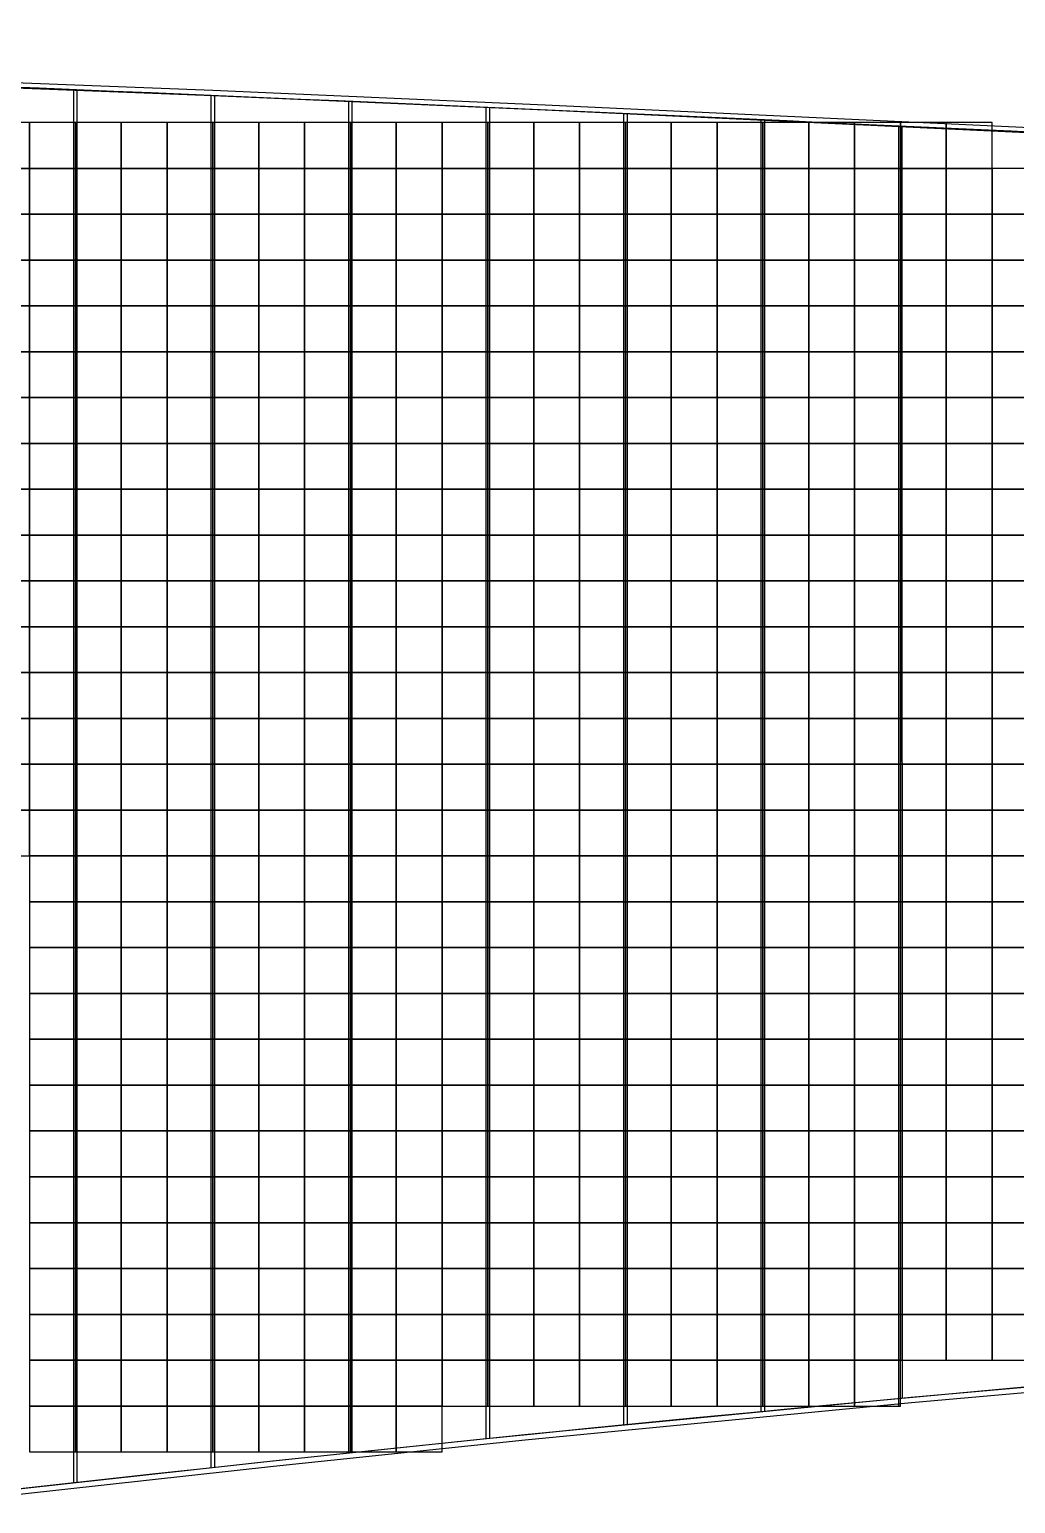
# Model space of a CAD drawing. Extents: x -31693 to 409283, y -98233 to 151957.
# Drawn here: x 26045 to 36800, y 106153 to 122231 of the extents above; entities that cross this region are included whole.
import ezdxf

# ---------------------------------------------------------------- set-up
doc = ezdxf.new("R2010")
doc.units = 0
doc.header["$LTSCALE"] = 1000
doc.header["$MEASUREMENT"] = 0
for name, color, linetype in [('500浮箱', 162, 'Continuous'), ('A-G-VISIBLE', 9, 'Continuous'), ('主龙骨', 4, 'Continuous'), ('边梁（14a槽钢', 3, 'Continuous')]:
    doc.layers.add(name, color=color, linetype=linetype)

# ---------------------------------------------------------------- blocks, each defined once
blk = doc.blocks.new('dasd')
at = {"layer": 'A-G-VISIBLE', "linetype": 'Continuous'}
for centre, radius, start, end in [((-132956.57, 40049.815), 2125.668, 86.604438, 88.01257), ((-132810.855, 41649.249), 512.294, 92.25539, 96.50024)]:
    blk.add_arc(centre, radius, start, end, dxfattribs=at)

msp = doc.modelspace()

# ---------------------------------------------------------------- linework, layer by layer
at = {"layer": '500浮箱', "elevation": 2850}
for points in [[(25545, 120716), (26045, 120716), (26045, 121216), (25545, 121216)], [(26045, 120716), (26545, 120716), (26545, 121216), (26045, 121216)], [(26545, 120716), (27045, 120716), (27045, 121216), (26545, 121216)], [(27045, 120716), (27545, 120716), (27545, 121216), (27045, 121216)], [(27545, 120716), (28045, 120716), (28045, 121216), (27545, 121216)], [(28045, 120716), (28545, 120716), (28545, 121216), (28045, 121216)], [(28545, 120716), (29045, 120716), (29045, 121216), (28545, 121216)], [(29045, 120716), (29545, 120716), (29545, 121216), (29045, 121216)], [(29545, 120716), (30045, 120716), (30045, 121216), (29545, 121216)], [(30045, 120716), (30545, 120716), (30545, 121216), (30045, 121216)], [(30545, 120716), (31045, 120716), (31045, 121216), (30545, 121216)], [(31045, 120716), (31545, 120716), (31545, 121216), (31045, 121216)], [(31545, 120716), (32045, 120716), (32045, 121216), (31545, 121216)], [(32045, 120716), (32545, 120716), (32545, 121216), (32045, 121216)], [(32545, 120716), (33045, 120716), (33045, 121216), (32545, 121216)], [(33045, 120716), (33545, 120716), (33545, 121216), (33045, 121216)], [(33545, 120716), (34045, 120716), (34045, 121216), (33545, 121216)], [(34045, 120716), (34545, 120716), (34545, 121216), (34045, 121216)], [(34545, 120716), (35045, 120716), (35045, 121216), (34545, 121216)], [(35045, 120716), (35545, 120716), (35545, 121216), (35045, 121216)], [(35545, 120716), (36045, 120716), (36045, 121216), (35545, 121216)], [(36045, 120716), (36545, 120716), (36545, 121216), (36045, 121216)], [(25545, 120216), (26045, 120216), (26045, 120716), (25545, 120716)], [(26045, 120216), (26545, 120216), (26545, 120716), (26045, 120716)], [(26545, 120216), (27045, 120216), (27045, 120716), (26545, 120716)], [(27045, 120216), (27545, 120216), (27545, 120716), (27045, 120716)], [(27545, 120216), (28045, 120216), (28045, 120716), (27545, 120716)], [(28045, 120216), (28545, 120216), (28545, 120716), (28045, 120716)], [(28545, 120216), (29045, 120216), (29045, 120716), (28545, 120716)], [(29045, 120216), (29545, 120216), (29545, 120716), (29045, 120716)], [(29545, 120216), (30045, 120216), (30045, 120716), (29545, 120716)], [(30045, 120216), (30545, 120216), (30545, 120716), (30045, 120716)], [(30545, 120216), (31045, 120216), (31045, 120716), (30545, 120716)], [(31045, 120216), (31545, 120216), (31545, 120716), (31045, 120716)], [(31545, 120216), (32045, 120216), (32045, 120716), (31545, 120716)], [(32045, 120216), (32545, 120216), (32545, 120716), (32045, 120716)], [(32545, 120216), (33045, 120216), (33045, 120716), (32545, 120716)], [(33045, 120216), (33545, 120216), (33545, 120716), (33045, 120716)], [(33545, 120216), (34045, 120216), (34045, 120716), (33545, 120716)], [(34045, 120216), (34545, 120216), (34545, 120716), (34045, 120716)], [(34545, 120216), (35045, 120216), (35045, 120716), (34545, 120716)], [(35045, 120216), (35545, 120216), (35545, 120716), (35045, 120716)], [(35545, 120216), (36045, 120216), (36045, 120716), (35545, 120716)], [(36045, 120216), (36545, 120216), (36545, 120716), (36045, 120716)], [(36545, 120216), (37045, 120216), (37045, 120716), (36545, 120716)], [(25545, 119716), (26045, 119716), (26045, 120216), (25545, 120216)], [(26045, 119716), (26545, 119716), (26545, 120216), (26045, 120216)], [(26545, 119716), (27045, 119716), (27045, 120216), (26545, 120216)], [(27045, 119716), (27545, 119716), (27545, 120216), (27045, 120216)], [(27545, 119716), (28045, 119716), (28045, 120216), (27545, 120216)], [(28045, 119716), (28545, 119716), (28545, 120216), (28045, 120216)], [(28545, 119716), (29045, 119716), (29045, 120216), (28545, 120216)], [(29045, 119716), (29545, 119716), (29545, 120216), (29045, 120216)], [(29545, 119716), (30045, 119716), (30045, 120216), (29545, 120216)], [(30045, 119716), (30545, 119716), (30545, 120216), (30045, 120216)], [(30545, 119716), (31045, 119716), (31045, 120216), (30545, 120216)], [(31045, 119716), (31545, 119716), (31545, 120216), (31045, 120216)], [(31545, 119716), (32045, 119716), (32045, 120216), (31545, 120216)], [(32045, 119716), (32545, 119716), (32545, 120216), (32045, 120216)], [(32545, 119716), (33045, 119716), (33045, 120216), (32545, 120216)], [(33045, 119716), (33545, 119716), (33545, 120216), (33045, 120216)], [(33545, 119716), (34045, 119716), (34045, 120216), (33545, 120216)], [(34045, 119716), (34545, 119716), (34545, 120216), (34045, 120216)], [(34545, 119716), (35045, 119716), (35045, 120216), (34545, 120216)], [(35045, 119716), (35545, 119716), (35545, 120216), (35045, 120216)], [(35545, 119716), (36045, 119716), (36045, 120216), (35545, 120216)], [(36045, 119716), (36545, 119716), (36545, 120216), (36045, 120216)], [(36545, 119716), (37045, 119716), (37045, 120216), (36545, 120216)], [(25545, 119216), (26045, 119216), (26045, 119716), (25545, 119716)], [(26045, 119216), (26545, 119216), (26545, 119716), (26045, 119716)], [(26545, 119216), (27045, 119216), (27045, 119716), (26545, 119716)], [(27045, 119216), (27545, 119216), (27545, 119716), (27045, 119716)], [(27545, 119216), (28045, 119216), (28045, 119716), (27545, 119716)], [(28045, 119216), (28545, 119216), (28545, 119716), (28045, 119716)], [(28545, 119216), (29045, 119216), (29045, 119716), (28545, 119716)], [(29045, 119216), (29545, 119216), (29545, 119716), (29045, 119716)], [(29545, 119216), (30045, 119216), (30045, 119716), (29545, 119716)], [(30045, 119216), (30545, 119216), (30545, 119716), (30045, 119716)], [(30545, 119216), (31045, 119216), (31045, 119716), (30545, 119716)], [(31045, 119216), (31545, 119216), (31545, 119716), (31045, 119716)], [(31545, 119216), (32045, 119216), (32045, 119716), (31545, 119716)], [(32045, 119216), (32545, 119216), (32545, 119716), (32045, 119716)], [(32545, 119216), (33045, 119216), (33045, 119716), (32545, 119716)], [(33045, 119216), (33545, 119216), (33545, 119716), (33045, 119716)], [(33545, 119216), (34045, 119216), (34045, 119716), (33545, 119716)], [(34045, 119216), (34545, 119216), (34545, 119716), (34045, 119716)], [(34545, 119216), (35045, 119216), (35045, 119716), (34545, 119716)], [(35045, 119216), (35545, 119216), (35545, 119716), (35045, 119716)], [(35545, 119216), (36045, 119216), (36045, 119716), (35545, 119716)], [(36045, 119216), (36545, 119216), (36545, 119716), (36045, 119716)], [(36545, 119216), (37045, 119216), (37045, 119716), (36545, 119716)], [(25545, 118716), (26045, 118716), (26045, 119216), (25545, 119216)], [(26045, 118716), (26545, 118716), (26545, 119216), (26045, 119216)], [(26545, 118716), (27045, 118716), (27045, 119216), (26545, 119216)], [(27045, 118716), (27545, 118716), (27545, 119216), (27045, 119216)], [(27545, 118716), (28045, 118716), (28045, 119216), (27545, 119216)], [(28045, 118716), (28545, 118716), (28545, 119216), (28045, 119216)], [(28545, 118716), (29045, 118716), (29045, 119216), (28545, 119216)], [(29045, 118716), (29545, 118716), (29545, 119216), (29045, 119216)], [(29545, 118716), (30045, 118716), (30045, 119216), (29545, 119216)], [(30045, 118716), (30545, 118716), (30545, 119216), (30045, 119216)], [(30545, 118716), (31045, 118716), (31045, 119216), (30545, 119216)], [(31045, 118716), (31545, 118716), (31545, 119216), (31045, 119216)], [(31545, 118716), (32045, 118716), (32045, 119216), (31545, 119216)], [(32045, 118716), (32545, 118716), (32545, 119216), (32045, 119216)], [(32545, 118716), (33045, 118716), (33045, 119216), (32545, 119216)], [(33045, 118716), (33545, 118716), (33545, 119216), (33045, 119216)], [(33545, 118716), (34045, 118716), (34045, 119216), (33545, 119216)], [(34045, 118716), (34545, 118716), (34545, 119216), (34045, 119216)], [(34545, 118716), (35045, 118716), (35045, 119216), (34545, 119216)], [(35045, 118716), (35545, 118716), (35545, 119216), (35045, 119216)], [(35545, 118716), (36045, 118716), (36045, 119216), (35545, 119216)], [(36045, 118716), (36545, 118716), (36545, 119216), (36045, 119216)], [(36545, 118716), (37045, 118716), (37045, 119216), (36545, 119216)], [(25545, 118216), (26045, 118216), (26045, 118716), (25545, 118716)], [(26045, 118216), (26545, 118216), (26545, 118716), (26045, 118716)], [(26545, 118216), (27045, 118216), (27045, 118716), (26545, 118716)], [(27045, 118216), (27545, 118216), (27545, 118716), (27045, 118716)], [(27545, 118216), (28045, 118216), (28045, 118716), (27545, 118716)], [(28045, 118216), (28545, 118216), (28545, 118716), (28045, 118716)], [(28545, 118216), (29045, 118216), (29045, 118716), (28545, 118716)], [(29045, 118216), (29545, 118216), (29545, 118716), (29045, 118716)], [(29545, 118216), (30045, 118216), (30045, 118716), (29545, 118716)], [(30045, 118216), (30545, 118216), (30545, 118716), (30045, 118716)], [(30545, 118216), (31045, 118216), (31045, 118716), (30545, 118716)], [(31045, 118216), (31545, 118216), (31545, 118716), (31045, 118716)], [(31545, 118216), (32045, 118216), (32045, 118716), (31545, 118716)], [(32045, 118216), (32545, 118216), (32545, 118716), (32045, 118716)], [(32545, 118216), (33045, 118216), (33045, 118716), (32545, 118716)], [(33045, 118216), (33545, 118216), (33545, 118716), (33045, 118716)], [(33545, 118216), (34045, 118216), (34045, 118716), (33545, 118716)], [(34045, 118216), (34545, 118216), (34545, 118716), (34045, 118716)], [(34545, 118216), (35045, 118216), (35045, 118716), (34545, 118716)], [(35045, 118216), (35545, 118216), (35545, 118716), (35045, 118716)], [(35545, 118216), (36045, 118216), (36045, 118716), (35545, 118716)], [(36045, 118216), (36545, 118216), (36545, 118716), (36045, 118716)], [(36545, 118216), (37045, 118216), (37045, 118716), (36545, 118716)], [(25545, 117716), (26045, 117716), (26045, 118216), (25545, 118216)], [(26045, 117716), (26545, 117716), (26545, 118216), (26045, 118216)], [(26545, 117716), (27045, 117716), (27045, 118216), (26545, 118216)], [(27045, 117716), (27545, 117716), (27545, 118216), (27045, 118216)], [(27545, 117716), (28045, 117716), (28045, 118216), (27545, 118216)], [(28045, 117716), (28545, 117716), (28545, 118216), (28045, 118216)], [(28545, 117716), (29045, 117716), (29045, 118216), (28545, 118216)], [(29045, 117716), (29545, 117716), (29545, 118216), (29045, 118216)], [(29545, 117716), (30045, 117716), (30045, 118216), (29545, 118216)], [(30045, 117716), (30545, 117716), (30545, 118216), (30045, 118216)], [(30545, 117716), (31045, 117716), (31045, 118216), (30545, 118216)], [(31045, 117716), (31545, 117716), (31545, 118216), (31045, 118216)], [(31545, 117716), (32045, 117716), (32045, 118216), (31545, 118216)], [(32045, 117716), (32545, 117716), (32545, 118216), (32045, 118216)], [(32545, 117716), (33045, 117716), (33045, 118216), (32545, 118216)], [(33045, 117716), (33545, 117716), (33545, 118216), (33045, 118216)], [(33545, 117716), (34045, 117716), (34045, 118216), (33545, 118216)], [(34045, 117716), (34545, 117716), (34545, 118216), (34045, 118216)], [(34545, 117716), (35045, 117716), (35045, 118216), (34545, 118216)], [(35045, 117716), (35545, 117716), (35545, 118216), (35045, 118216)], [(35545, 117716), (36045, 117716), (36045, 118216), (35545, 118216)], [(36045, 117716), (36545, 117716), (36545, 118216), (36045, 118216)], [(36545, 117716), (37045, 117716), (37045, 118216), (36545, 118216)], [(25545, 117216), (26045, 117216), (26045, 117716), (25545, 117716)], [(26045, 117216), (26545, 117216), (26545, 117716), (26045, 117716)], [(26545, 117216), (27045, 117216), (27045, 117716), (26545, 117716)], [(27045, 117216), (27545, 117216), (27545, 117716), (27045, 117716)], [(27545, 117216), (28045, 117216), (28045, 117716), (27545, 117716)], [(28045, 117216), (28545, 117216), (28545, 117716), (28045, 117716)], [(28545, 117216), (29045, 117216), (29045, 117716), (28545, 117716)], [(29045, 117216), (29545, 117216), (29545, 117716), (29045, 117716)], [(29545, 117216), (30045, 117216), (30045, 117716), (29545, 117716)], [(30045, 117216), (30545, 117216), (30545, 117716), (30045, 117716)], [(30545, 117216), (31045, 117216), (31045, 117716), (30545, 117716)], [(31045, 117216), (31545, 117216), (31545, 117716), (31045, 117716)], [(31545, 117216), (32045, 117216), (32045, 117716), (31545, 117716)], [(32045, 117216), (32545, 117216), (32545, 117716), (32045, 117716)], [(32545, 117216), (33045, 117216), (33045, 117716), (32545, 117716)], [(33045, 117216), (33545, 117216), (33545, 117716), (33045, 117716)], [(33545, 117216), (34045, 117216), (34045, 117716), (33545, 117716)], [(34045, 117216), (34545, 117216), (34545, 117716), (34045, 117716)], [(34545, 117216), (35045, 117216), (35045, 117716), (34545, 117716)], [(35045, 117216), (35545, 117216), (35545, 117716), (35045, 117716)], [(35545, 117216), (36045, 117216), (36045, 117716), (35545, 117716)], [(36045, 117216), (36545, 117216), (36545, 117716), (36045, 117716)], [(36545, 117216), (37045, 117216), (37045, 117716), (36545, 117716)], [(25545, 116716), (26045, 116716), (26045, 117216), (25545, 117216)], [(26045, 116716), (26545, 116716), (26545, 117216), (26045, 117216)], [(26545, 116716), (27045, 116716), (27045, 117216), (26545, 117216)], [(27045, 116716), (27545, 116716), (27545, 117216), (27045, 117216)], [(27545, 116716), (28045, 116716), (28045, 117216), (27545, 117216)], [(28045, 116716), (28545, 116716), (28545, 117216), (28045, 117216)], [(28545, 116716), (29045, 116716), (29045, 117216), (28545, 117216)], [(29045, 116716), (29545, 116716), (29545, 117216), (29045, 117216)], [(29545, 116716), (30045, 116716), (30045, 117216), (29545, 117216)], [(30045, 116716), (30545, 116716), (30545, 117216), (30045, 117216)], [(30545, 116716), (31045, 116716), (31045, 117216), (30545, 117216)], [(31045, 116716), (31545, 116716), (31545, 117216), (31045, 117216)], [(31545, 116716), (32045, 116716), (32045, 117216), (31545, 117216)], [(32045, 116716), (32545, 116716), (32545, 117216), (32045, 117216)], [(32545, 116716), (33045, 116716), (33045, 117216), (32545, 117216)], [(33045, 116716), (33545, 116716), (33545, 117216), (33045, 117216)], [(33545, 116716), (34045, 116716), (34045, 117216), (33545, 117216)], [(34045, 116716), (34545, 116716), (34545, 117216), (34045, 117216)], [(34545, 116716), (35045, 116716), (35045, 117216), (34545, 117216)], [(35045, 116716), (35545, 116716), (35545, 117216), (35045, 117216)], [(35545, 116716), (36045, 116716), (36045, 117216), (35545, 117216)], [(36045, 116716), (36545, 116716), (36545, 117216), (36045, 117216)], [(36545, 116716), (37045, 116716), (37045, 117216), (36545, 117216)], [(25545, 116216), (26045, 116216), (26045, 116716), (25545, 116716)], [(26045, 116216), (26545, 116216), (26545, 116716), (26045, 116716)], [(26545, 116216), (27045, 116216), (27045, 116716), (26545, 116716)], [(27045, 116216), (27545, 116216), (27545, 116716), (27045, 116716)], [(27545, 116216), (28045, 116216), (28045, 116716), (27545, 116716)], [(28045, 116216), (28545, 116216), (28545, 116716), (28045, 116716)], [(28545, 116216), (29045, 116216), (29045, 116716), (28545, 116716)], [(29045, 116216), (29545, 116216), (29545, 116716), (29045, 116716)], [(29545, 116216), (30045, 116216), (30045, 116716), (29545, 116716)], [(30045, 116216), (30545, 116216), (30545, 116716), (30045, 116716)], [(30545, 116216), (31045, 116216), (31045, 116716), (30545, 116716)], [(31045, 116216), (31545, 116216), (31545, 116716), (31045, 116716)], [(31545, 116216), (32045, 116216), (32045, 116716), (31545, 116716)], [(32045, 116216), (32545, 116216), (32545, 116716), (32045, 116716)], [(32545, 116216), (33045, 116216), (33045, 116716), (32545, 116716)], [(33045, 116216), (33545, 116216), (33545, 116716), (33045, 116716)], [(33545, 116216), (34045, 116216), (34045, 116716), (33545, 116716)], [(34045, 116216), (34545, 116216), (34545, 116716), (34045, 116716)], [(34545, 116216), (35045, 116216), (35045, 116716), (34545, 116716)], [(35045, 116216), (35545, 116216), (35545, 116716), (35045, 116716)], [(35545, 116216), (36045, 116216), (36045, 116716), (35545, 116716)], [(36045, 116216), (36545, 116216), (36545, 116716), (36045, 116716)], [(36545, 116216), (37045, 116216), (37045, 116716), (36545, 116716)], [(25545, 115716), (26045, 115716), (26045, 116216), (25545, 116216)], [(26045, 115716), (26545, 115716), (26545, 116216), (26045, 116216)], [(26545, 115716), (27045, 115716), (27045, 116216), (26545, 116216)], [(27045, 115716), (27545, 115716), (27545, 116216), (27045, 116216)], [(27545, 115716), (28045, 115716), (28045, 116216), (27545, 116216)], [(28045, 115716), (28545, 115716), (28545, 116216), (28045, 116216)], [(28545, 115716), (29045, 115716), (29045, 116216), (28545, 116216)], [(29045, 115716), (29545, 115716), (29545, 116216), (29045, 116216)], [(29545, 115716), (30045, 115716), (30045, 116216), (29545, 116216)], [(30045, 115716), (30545, 115716), (30545, 116216), (30045, 116216)], [(30545, 115716), (31045, 115716), (31045, 116216), (30545, 116216)], [(31045, 115716), (31545, 115716), (31545, 116216), (31045, 116216)], [(31545, 115716), (32045, 115716), (32045, 116216), (31545, 116216)], [(32045, 115716), (32545, 115716), (32545, 116216), (32045, 116216)], [(32545, 115716), (33045, 115716), (33045, 116216), (32545, 116216)], [(33045, 115716), (33545, 115716), (33545, 116216), (33045, 116216)], [(33545, 115716), (34045, 115716), (34045, 116216), (33545, 116216)], [(34045, 115716), (34545, 115716), (34545, 116216), (34045, 116216)], [(34545, 115716), (35045, 115716), (35045, 116216), (34545, 116216)], [(35045, 115716), (35545, 115716), (35545, 116216), (35045, 116216)], [(35545, 115716), (36045, 115716), (36045, 116216), (35545, 116216)], [(36045, 115716), (36545, 115716), (36545, 116216), (36045, 116216)], [(36545, 115716), (37045, 115716), (37045, 116216), (36545, 116216)], [(25545, 115216), (26045, 115216), (26045, 115716), (25545, 115716)], [(26045, 115216), (26545, 115216), (26545, 115716), (26045, 115716)], [(26545, 115216), (27045, 115216), (27045, 115716), (26545, 115716)], [(27045, 115216), (27545, 115216), (27545, 115716), (27045, 115716)], [(27545, 115216), (28045, 115216), (28045, 115716), (27545, 115716)], [(28045, 115216), (28545, 115216), (28545, 115716), (28045, 115716)], [(28545, 115216), (29045, 115216), (29045, 115716), (28545, 115716)], [(29045, 115216), (29545, 115216), (29545, 115716), (29045, 115716)], [(29545, 115216), (30045, 115216), (30045, 115716), (29545, 115716)], [(30045, 115216), (30545, 115216), (30545, 115716), (30045, 115716)], [(30545, 115216), (31045, 115216), (31045, 115716), (30545, 115716)], [(31045, 115216), (31545, 115216), (31545, 115716), (31045, 115716)], [(31545, 115216), (32045, 115216), (32045, 115716), (31545, 115716)], [(32045, 115216), (32545, 115216), (32545, 115716), (32045, 115716)], [(32545, 115216), (33045, 115216), (33045, 115716), (32545, 115716)], [(33045, 115216), (33545, 115216), (33545, 115716), (33045, 115716)], [(33545, 115216), (34045, 115216), (34045, 115716), (33545, 115716)], [(34045, 115216), (34545, 115216), (34545, 115716), (34045, 115716)], [(34545, 115216), (35045, 115216), (35045, 115716), (34545, 115716)], [(35045, 115216), (35545, 115216), (35545, 115716), (35045, 115716)], [(35545, 115216), (36045, 115216), (36045, 115716), (35545, 115716)], [(36045, 115216), (36545, 115216), (36545, 115716), (36045, 115716)], [(36545, 115216), (37045, 115216), (37045, 115716), (36545, 115716)], [(25545, 114716), (26045, 114716), (26045, 115216), (25545, 115216)], [(26045, 114716), (26545, 114716), (26545, 115216), (26045, 115216)], [(26545, 114716), (27045, 114716), (27045, 115216), (26545, 115216)], [(27045, 114716), (27545, 114716), (27545, 115216), (27045, 115216)], [(27545, 114716), (28045, 114716), (28045, 115216), (27545, 115216)], [(28045, 114716), (28545, 114716), (28545, 115216), (28045, 115216)], [(28545, 114716), (29045, 114716), (29045, 115216), (28545, 115216)], [(29045, 114716), (29545, 114716), (29545, 115216), (29045, 115216)], [(29545, 114716), (30045, 114716), (30045, 115216), (29545, 115216)], [(30045, 114716), (30545, 114716), (30545, 115216), (30045, 115216)], [(30545, 114716), (31045, 114716), (31045, 115216), (30545, 115216)], [(31045, 114716), (31545, 114716), (31545, 115216), (31045, 115216)], [(31545, 114716), (32045, 114716), (32045, 115216), (31545, 115216)], [(32045, 114716), (32545, 114716), (32545, 115216), (32045, 115216)], [(32545, 114716), (33045, 114716), (33045, 115216), (32545, 115216)], [(33045, 114716), (33545, 114716), (33545, 115216), (33045, 115216)], [(33545, 114716), (34045, 114716), (34045, 115216), (33545, 115216)], [(34045, 114716), (34545, 114716), (34545, 115216), (34045, 115216)], [(34545, 114716), (35045, 114716), (35045, 115216), (34545, 115216)], [(35045, 114716), (35545, 114716), (35545, 115216), (35045, 115216)], [(35545, 114716), (36045, 114716), (36045, 115216), (35545, 115216)], [(36045, 114716), (36545, 114716), (36545, 115216), (36045, 115216)], [(36545, 114716), (37045, 114716), (37045, 115216), (36545, 115216)], [(25545, 114216), (26045, 114216), (26045, 114716), (25545, 114716)], [(26045, 114216), (26545, 114216), (26545, 114716), (26045, 114716)], [(26545, 114216), (27045, 114216), (27045, 114716), (26545, 114716)], [(27045, 114216), (27545, 114216), (27545, 114716), (27045, 114716)], [(27545, 114216), (28045, 114216), (28045, 114716), (27545, 114716)], [(28045, 114216), (28545, 114216), (28545, 114716), (28045, 114716)], [(28545, 114216), (29045, 114216), (29045, 114716), (28545, 114716)], [(29045, 114216), (29545, 114216), (29545, 114716), (29045, 114716)], [(29545, 114216), (30045, 114216), (30045, 114716), (29545, 114716)], [(30045, 114216), (30545, 114216), (30545, 114716), (30045, 114716)], [(30545, 114216), (31045, 114216), (31045, 114716), (30545, 114716)], [(31045, 114216), (31545, 114216), (31545, 114716), (31045, 114716)], [(31545, 114216), (32045, 114216), (32045, 114716), (31545, 114716)], [(32045, 114216), (32545, 114216), (32545, 114716), (32045, 114716)], [(32545, 114216), (33045, 114216), (33045, 114716), (32545, 114716)], [(33045, 114216), (33545, 114216), (33545, 114716), (33045, 114716)], [(33545, 114216), (34045, 114216), (34045, 114716), (33545, 114716)], [(34045, 114216), (34545, 114216), (34545, 114716), (34045, 114716)], [(34545, 114216), (35045, 114216), (35045, 114716), (34545, 114716)], [(35045, 114216), (35545, 114216), (35545, 114716), (35045, 114716)], [(35545, 114216), (36045, 114216), (36045, 114716), (35545, 114716)], [(36045, 114216), (36545, 114216), (36545, 114716), (36045, 114716)], [(36545, 114216), (37045, 114216), (37045, 114716), (36545, 114716)], [(25545, 113716), (26045, 113716), (26045, 114216), (25545, 114216)], [(26045, 113716), (26545, 113716), (26545, 114216), (26045, 114216)], [(26545, 113716), (27045, 113716), (27045, 114216), (26545, 114216)], [(27045, 113716), (27545, 113716), (27545, 114216), (27045, 114216)], [(27545, 113716), (28045, 113716), (28045, 114216), (27545, 114216)], [(28045, 113716), (28545, 113716), (28545, 114216), (28045, 114216)], [(28545, 113716), (29045, 113716), (29045, 114216), (28545, 114216)], [(29045, 113716), (29545, 113716), (29545, 114216), (29045, 114216)], [(29545, 113716), (30045, 113716), (30045, 114216), (29545, 114216)], [(30045, 113716), (30545, 113716), (30545, 114216), (30045, 114216)], [(30545, 113716), (31045, 113716), (31045, 114216), (30545, 114216)], [(31045, 113716), (31545, 113716), (31545, 114216), (31045, 114216)], [(31545, 113716), (32045, 113716), (32045, 114216), (31545, 114216)], [(32045, 113716), (32545, 113716), (32545, 114216), (32045, 114216)], [(32545, 113716), (33045, 113716), (33045, 114216), (32545, 114216)], [(33045, 113716), (33545, 113716), (33545, 114216), (33045, 114216)], [(33545, 113716), (34045, 113716), (34045, 114216), (33545, 114216)], [(34045, 113716), (34545, 113716), (34545, 114216), (34045, 114216)], [(34545, 113716), (35045, 113716), (35045, 114216), (34545, 114216)], [(35045, 113716), (35545, 113716), (35545, 114216), (35045, 114216)], [(35545, 113716), (36045, 113716), (36045, 114216), (35545, 114216)], [(36045, 113716), (36545, 113716), (36545, 114216), (36045, 114216)], [(36545, 113716), (37045, 113716), (37045, 114216), (36545, 114216)], [(25545, 113216), (26045, 113216), (26045, 113716), (25545, 113716)], [(26045, 113216), (26545, 113216), (26545, 113716), (26045, 113716)], [(26545, 113216), (27045, 113216), (27045, 113716), (26545, 113716)], [(27045, 113216), (27545, 113216), (27545, 113716), (27045, 113716)], [(27545, 113216), (28045, 113216), (28045, 113716), (27545, 113716)], [(28045, 113216), (28545, 113216), (28545, 113716), (28045, 113716)], [(28545, 113216), (29045, 113216), (29045, 113716), (28545, 113716)], [(29045, 113216), (29545, 113216), (29545, 113716), (29045, 113716)], [(29545, 113216), (30045, 113216), (30045, 113716), (29545, 113716)], [(30045, 113216), (30545, 113216), (30545, 113716), (30045, 113716)], [(30545, 113216), (31045, 113216), (31045, 113716), (30545, 113716)], [(31045, 113216), (31545, 113216), (31545, 113716), (31045, 113716)], [(31545, 113216), (32045, 113216), (32045, 113716), (31545, 113716)], [(32045, 113216), (32545, 113216), (32545, 113716), (32045, 113716)], [(32545, 113216), (33045, 113216), (33045, 113716), (32545, 113716)], [(33045, 113216), (33545, 113216), (33545, 113716), (33045, 113716)], [(33545, 113216), (34045, 113216), (34045, 113716), (33545, 113716)], [(34045, 113216), (34545, 113216), (34545, 113716), (34045, 113716)], [(34545, 113216), (35045, 113216), (35045, 113716), (34545, 113716)], [(35045, 113216), (35545, 113216), (35545, 113716), (35045, 113716)], [(35545, 113216), (36045, 113216), (36045, 113716), (35545, 113716)], [(36045, 113216), (36545, 113216), (36545, 113716), (36045, 113716)], [(36545, 113216), (37045, 113216), (37045, 113716), (36545, 113716)], [(26045, 112716), (26545, 112716), (26545, 113216), (26045, 113216)], [(26545, 112716), (27045, 112716), (27045, 113216), (26545, 113216)], [(27045, 112716), (27545, 112716), (27545, 113216), (27045, 113216)], [(27545, 112716), (28045, 112716), (28045, 113216), (27545, 113216)], [(28045, 112716), (28545, 112716), (28545, 113216), (28045, 113216)], [(28545, 112716), (29045, 112716), (29045, 113216), (28545, 113216)], [(29045, 112716), (29545, 112716), (29545, 113216), (29045, 113216)], [(29545, 112716), (30045, 112716), (30045, 113216), (29545, 113216)], [(30045, 112716), (30545, 112716), (30545, 113216), (30045, 113216)], [(30545, 112716), (31045, 112716), (31045, 113216), (30545, 113216)], [(31045, 112716), (31545, 112716), (31545, 113216), (31045, 113216)], [(31545, 112716), (32045, 112716), (32045, 113216), (31545, 113216)], [(32045, 112716), (32545, 112716), (32545, 113216), (32045, 113216)], [(32545, 112716), (33045, 112716), (33045, 113216), (32545, 113216)], [(33045, 112716), (33545, 112716), (33545, 113216), (33045, 113216)], [(33545, 112716), (34045, 112716), (34045, 113216), (33545, 113216)], [(34045, 112716), (34545, 112716), (34545, 113216), (34045, 113216)], [(34545, 112716), (35045, 112716), (35045, 113216), (34545, 113216)], [(35045, 112716), (35545, 112716), (35545, 113216), (35045, 113216)], [(35545, 112716), (36045, 112716), (36045, 113216), (35545, 113216)], [(36045, 112716), (36545, 112716), (36545, 113216), (36045, 113216)], [(36545, 112716), (37045, 112716), (37045, 113216), (36545, 113216)], [(26045, 112216), (26545, 112216), (26545, 112716), (26045, 112716)], [(26545, 112216), (27045, 112216), (27045, 112716), (26545, 112716)], [(27045, 112216), (27545, 112216), (27545, 112716), (27045, 112716)], [(27545, 112216), (28045, 112216), (28045, 112716), (27545, 112716)], [(28045, 112216), (28545, 112216), (28545, 112716), (28045, 112716)], [(28545, 112216), (29045, 112216), (29045, 112716), (28545, 112716)], [(29045, 112216), (29545, 112216), (29545, 112716), (29045, 112716)], [(29545, 112216), (30045, 112216), (30045, 112716), (29545, 112716)], [(30045, 112216), (30545, 112216), (30545, 112716), (30045, 112716)], [(30545, 112216), (31045, 112216), (31045, 112716), (30545, 112716)], [(31045, 112216), (31545, 112216), (31545, 112716), (31045, 112716)], [(31545, 112216), (32045, 112216), (32045, 112716), (31545, 112716)], [(32045, 112216), (32545, 112216), (32545, 112716), (32045, 112716)], [(32545, 112216), (33045, 112216), (33045, 112716), (32545, 112716)], [(33045, 112216), (33545, 112216), (33545, 112716), (33045, 112716)], [(33545, 112216), (34045, 112216), (34045, 112716), (33545, 112716)], [(34045, 112216), (34545, 112216), (34545, 112716), (34045, 112716)], [(34545, 112216), (35045, 112216), (35045, 112716), (34545, 112716)], [(35045, 112216), (35545, 112216), (35545, 112716), (35045, 112716)], [(35545, 112216), (36045, 112216), (36045, 112716), (35545, 112716)], [(36045, 112216), (36545, 112216), (36545, 112716), (36045, 112716)], [(36545, 112216), (37045, 112216), (37045, 112716), (36545, 112716)], [(26045, 111716), (26545, 111716), (26545, 112216), (26045, 112216)], [(26545, 111716), (27045, 111716), (27045, 112216), (26545, 112216)], [(27045, 111716), (27545, 111716), (27545, 112216), (27045, 112216)], [(27545, 111716), (28045, 111716), (28045, 112216), (27545, 112216)], [(28045, 111716), (28545, 111716), (28545, 112216), (28045, 112216)], [(28545, 111716), (29045, 111716), (29045, 112216), (28545, 112216)], [(29045, 111716), (29545, 111716), (29545, 112216), (29045, 112216)], [(29545, 111716), (30045, 111716), (30045, 112216), (29545, 112216)], [(30045, 111716), (30545, 111716), (30545, 112216), (30045, 112216)], [(30545, 111716), (31045, 111716), (31045, 112216), (30545, 112216)], [(31045, 111716), (31545, 111716), (31545, 112216), (31045, 112216)], [(31545, 111716), (32045, 111716), (32045, 112216), (31545, 112216)], [(32045, 111716), (32545, 111716), (32545, 112216), (32045, 112216)], [(32545, 111716), (33045, 111716), (33045, 112216), (32545, 112216)], [(33045, 111716), (33545, 111716), (33545, 112216), (33045, 112216)], [(33545, 111716), (34045, 111716), (34045, 112216), (33545, 112216)], [(34045, 111716), (34545, 111716), (34545, 112216), (34045, 112216)], [(34545, 111716), (35045, 111716), (35045, 112216), (34545, 112216)], [(35045, 111716), (35545, 111716), (35545, 112216), (35045, 112216)], [(35545, 111716), (36045, 111716), (36045, 112216), (35545, 112216)], [(36045, 111716), (36545, 111716), (36545, 112216), (36045, 112216)], [(36545, 111716), (37045, 111716), (37045, 112216), (36545, 112216)], [(26045, 111216), (26545, 111216), (26545, 111716), (26045, 111716)], [(26545, 111216), (27045, 111216), (27045, 111716), (26545, 111716)], [(27045, 111216), (27545, 111216), (27545, 111716), (27045, 111716)], [(27545, 111216), (28045, 111216), (28045, 111716), (27545, 111716)], [(28045, 111216), (28545, 111216), (28545, 111716), (28045, 111716)], [(28545, 111216), (29045, 111216), (29045, 111716), (28545, 111716)], [(29045, 111216), (29545, 111216), (29545, 111716), (29045, 111716)], [(29545, 111216), (30045, 111216), (30045, 111716), (29545, 111716)], [(30045, 111216), (30545, 111216), (30545, 111716), (30045, 111716)], [(30545, 111216), (31045, 111216), (31045, 111716), (30545, 111716)], [(31045, 111216), (31545, 111216), (31545, 111716), (31045, 111716)], [(31545, 111216), (32045, 111216), (32045, 111716), (31545, 111716)], [(32045, 111216), (32545, 111216), (32545, 111716), (32045, 111716)], [(32545, 111216), (33045, 111216), (33045, 111716), (32545, 111716)], [(33045, 111216), (33545, 111216), (33545, 111716), (33045, 111716)], [(33545, 111216), (34045, 111216), (34045, 111716), (33545, 111716)], [(34045, 111216), (34545, 111216), (34545, 111716), (34045, 111716)], [(34545, 111216), (35045, 111216), (35045, 111716), (34545, 111716)], [(35045, 111216), (35545, 111216), (35545, 111716), (35045, 111716)], [(35545, 111216), (36045, 111216), (36045, 111716), (35545, 111716)], [(36045, 111216), (36545, 111216), (36545, 111716), (36045, 111716)], [(36545, 111216), (37045, 111216), (37045, 111716), (36545, 111716)], [(26045, 110716), (26545, 110716), (26545, 111216), (26045, 111216)], [(26545, 110716), (27045, 110716), (27045, 111216), (26545, 111216)], [(27045, 110716), (27545, 110716), (27545, 111216), (27045, 111216)], [(27545, 110716), (28045, 110716), (28045, 111216), (27545, 111216)], [(28045, 110716), (28545, 110716), (28545, 111216), (28045, 111216)], [(28545, 110716), (29045, 110716), (29045, 111216), (28545, 111216)], [(29045, 110716), (29545, 110716), (29545, 111216), (29045, 111216)], [(29545, 110716), (30045, 110716), (30045, 111216), (29545, 111216)], [(30045, 110716), (30545, 110716), (30545, 111216), (30045, 111216)], [(30545, 110716), (31045, 110716), (31045, 111216), (30545, 111216)], [(31045, 110716), (31545, 110716), (31545, 111216), (31045, 111216)], [(31545, 110716), (32045, 110716), (32045, 111216), (31545, 111216)], [(32045, 110716), (32545, 110716), (32545, 111216), (32045, 111216)], [(32545, 110716), (33045, 110716), (33045, 111216), (32545, 111216)], [(33045, 110716), (33545, 110716), (33545, 111216), (33045, 111216)], [(33545, 110716), (34045, 110716), (34045, 111216), (33545, 111216)], [(34045, 110716), (34545, 110716), (34545, 111216), (34045, 111216)], [(34545, 110716), (35045, 110716), (35045, 111216), (34545, 111216)], [(35045, 110716), (35545, 110716), (35545, 111216), (35045, 111216)], [(35545, 110716), (36045, 110716), (36045, 111216), (35545, 111216)], [(36045, 110716), (36545, 110716), (36545, 111216), (36045, 111216)], [(36545, 110716), (37045, 110716), (37045, 111216), (36545, 111216)], [(26045, 110216), (26545, 110216), (26545, 110716), (26045, 110716)], [(26545, 110216), (27045, 110216), (27045, 110716), (26545, 110716)], [(27045, 110216), (27545, 110216), (27545, 110716), (27045, 110716)], [(27545, 110216), (28045, 110216), (28045, 110716), (27545, 110716)], [(28045, 110216), (28545, 110216), (28545, 110716), (28045, 110716)], [(28545, 110216), (29045, 110216), (29045, 110716), (28545, 110716)], [(29045, 110216), (29545, 110216), (29545, 110716), (29045, 110716)], [(29545, 110216), (30045, 110216), (30045, 110716), (29545, 110716)], [(30045, 110216), (30545, 110216), (30545, 110716), (30045, 110716)], [(30545, 110216), (31045, 110216), (31045, 110716), (30545, 110716)], [(31045, 110216), (31545, 110216), (31545, 110716), (31045, 110716)], [(31545, 110216), (32045, 110216), (32045, 110716), (31545, 110716)], [(32045, 110216), (32545, 110216), (32545, 110716), (32045, 110716)], [(32545, 110216), (33045, 110216), (33045, 110716), (32545, 110716)], [(33045, 110216), (33545, 110216), (33545, 110716), (33045, 110716)], [(33545, 110216), (34045, 110216), (34045, 110716), (33545, 110716)], [(34045, 110216), (34545, 110216), (34545, 110716), (34045, 110716)], [(34545, 110216), (35045, 110216), (35045, 110716), (34545, 110716)], [(35045, 110216), (35545, 110216), (35545, 110716), (35045, 110716)], [(35545, 110216), (36045, 110216), (36045, 110716), (35545, 110716)], [(36045, 110216), (36545, 110216), (36545, 110716), (36045, 110716)], [(36545, 110216), (37045, 110216), (37045, 110716), (36545, 110716)], [(26045, 109716), (26545, 109716), (26545, 110216), (26045, 110216)], [(26545, 109716), (27045, 109716), (27045, 110216), (26545, 110216)], [(27045, 109716), (27545, 109716), (27545, 110216), (27045, 110216)], [(27545, 109716), (28045, 109716), (28045, 110216), (27545, 110216)], [(28045, 109716), (28545, 109716), (28545, 110216), (28045, 110216)], [(28545, 109716), (29045, 109716), (29045, 110216), (28545, 110216)], [(29045, 109716), (29545, 109716), (29545, 110216), (29045, 110216)], [(29545, 109716), (30045, 109716), (30045, 110216), (29545, 110216)], [(30045, 109716), (30545, 109716), (30545, 110216), (30045, 110216)], [(30545, 109716), (31045, 109716), (31045, 110216), (30545, 110216)], [(31045, 109716), (31545, 109716), (31545, 110216), (31045, 110216)], [(31545, 109716), (32045, 109716), (32045, 110216), (31545, 110216)], [(32045, 109716), (32545, 109716), (32545, 110216), (32045, 110216)], [(32545, 109716), (33045, 109716), (33045, 110216), (32545, 110216)], [(33045, 109716), (33545, 109716), (33545, 110216), (33045, 110216)], [(33545, 109716), (34045, 109716), (34045, 110216), (33545, 110216)], [(34045, 109716), (34545, 109716), (34545, 110216), (34045, 110216)], [(34545, 109716), (35045, 109716), (35045, 110216), (34545, 110216)], [(35045, 109716), (35545, 109716), (35545, 110216), (35045, 110216)], [(35545, 109716), (36045, 109716), (36045, 110216), (35545, 110216)], [(36045, 109716), (36545, 109716), (36545, 110216), (36045, 110216)], [(36545, 109716), (37045, 109716), (37045, 110216), (36545, 110216)], [(26045, 109216), (26545, 109216), (26545, 109716), (26045, 109716)], [(26545, 109216), (27045, 109216), (27045, 109716), (26545, 109716)], [(27045, 109216), (27545, 109216), (27545, 109716), (27045, 109716)], [(27545, 109216), (28045, 109216), (28045, 109716), (27545, 109716)], [(28045, 109216), (28545, 109216), (28545, 109716), (28045, 109716)], [(28545, 109216), (29045, 109216), (29045, 109716), (28545, 109716)], [(29045, 109216), (29545, 109216), (29545, 109716), (29045, 109716)], [(29545, 109216), (30045, 109216), (30045, 109716), (29545, 109716)], [(30045, 109216), (30545, 109216), (30545, 109716), (30045, 109716)], [(30545, 109216), (31045, 109216), (31045, 109716), (30545, 109716)], [(31045, 109216), (31545, 109216), (31545, 109716), (31045, 109716)], [(31545, 109216), (32045, 109216), (32045, 109716), (31545, 109716)], [(32045, 109216), (32545, 109216), (32545, 109716), (32045, 109716)], [(32545, 109216), (33045, 109216), (33045, 109716), (32545, 109716)], [(33045, 109216), (33545, 109216), (33545, 109716), (33045, 109716)], [(33545, 109216), (34045, 109216), (34045, 109716), (33545, 109716)], [(34045, 109216), (34545, 109216), (34545, 109716), (34045, 109716)], [(34545, 109216), (35045, 109216), (35045, 109716), (34545, 109716)], [(35045, 109216), (35545, 109216), (35545, 109716), (35045, 109716)], [(35545, 109216), (36045, 109216), (36045, 109716), (35545, 109716)], [(36045, 109216), (36545, 109216), (36545, 109716), (36045, 109716)], [(36545, 109216), (37045, 109216), (37045, 109716), (36545, 109716)], [(26045, 108716), (26545, 108716), (26545, 109216), (26045, 109216)], [(26545, 108716), (27045, 108716), (27045, 109216), (26545, 109216)], [(27045, 108716), (27545, 108716), (27545, 109216), (27045, 109216)], [(27545, 108716), (28045, 108716), (28045, 109216), (27545, 109216)], [(28045, 108716), (28545, 108716), (28545, 109216), (28045, 109216)], [(28545, 108716), (29045, 108716), (29045, 109216), (28545, 109216)], [(29045, 108716), (29545, 108716), (29545, 109216), (29045, 109216)], [(29545, 108716), (30045, 108716), (30045, 109216), (29545, 109216)], [(30045, 108716), (30545, 108716), (30545, 109216), (30045, 109216)], [(30545, 108716), (31045, 108716), (31045, 109216), (30545, 109216)], [(31045, 108716), (31545, 108716), (31545, 109216), (31045, 109216)], [(31545, 108716), (32045, 108716), (32045, 109216), (31545, 109216)], [(32045, 108716), (32545, 108716), (32545, 109216), (32045, 109216)], [(32545, 108716), (33045, 108716), (33045, 109216), (32545, 109216)], [(33045, 108716), (33545, 108716), (33545, 109216), (33045, 109216)], [(33545, 108716), (34045, 108716), (34045, 109216), (33545, 109216)], [(34045, 108716), (34545, 108716), (34545, 109216), (34045, 109216)], [(34545, 108716), (35045, 108716), (35045, 109216), (34545, 109216)], [(35045, 108716), (35545, 108716), (35545, 109216), (35045, 109216)], [(35545, 108716), (36045, 108716), (36045, 109216), (35545, 109216)], [(36045, 108716), (36545, 108716), (36545, 109216), (36045, 109216)], [(36545, 108716), (37045, 108716), (37045, 109216), (36545, 109216)], [(26045, 108216), (26545, 108216), (26545, 108716), (26045, 108716)], [(26545, 108216), (27045, 108216), (27045, 108716), (26545, 108716)], [(27045, 108216), (27545, 108216), (27545, 108716), (27045, 108716)], [(27545, 108216), (28045, 108216), (28045, 108716), (27545, 108716)], [(28045, 108216), (28545, 108216), (28545, 108716), (28045, 108716)], [(28545, 108216), (29045, 108216), (29045, 108716), (28545, 108716)], [(29045, 108216), (29545, 108216), (29545, 108716), (29045, 108716)], [(29545, 108216), (30045, 108216), (30045, 108716), (29545, 108716)], [(30045, 108216), (30545, 108216), (30545, 108716), (30045, 108716)], [(30545, 108216), (31045, 108216), (31045, 108716), (30545, 108716)], [(31045, 108216), (31545, 108216), (31545, 108716), (31045, 108716)], [(31545, 108216), (32045, 108216), (32045, 108716), (31545, 108716)], [(32045, 108216), (32545, 108216), (32545, 108716), (32045, 108716)], [(32545, 108216), (33045, 108216), (33045, 108716), (32545, 108716)], [(33045, 108216), (33545, 108216), (33545, 108716), (33045, 108716)], [(33545, 108216), (34045, 108216), (34045, 108716), (33545, 108716)], [(34045, 108216), (34545, 108216), (34545, 108716), (34045, 108716)], [(34545, 108216), (35045, 108216), (35045, 108716), (34545, 108716)], [(35045, 108216), (35545, 108216), (35545, 108716), (35045, 108716)], [(35545, 108216), (36045, 108216), (36045, 108716), (35545, 108716)], [(36045, 108216), (36545, 108216), (36545, 108716), (36045, 108716)], [(36545, 108216), (37045, 108216), (37045, 108716), (36545, 108716)], [(26045, 107716), (26545, 107716), (26545, 108216), (26045, 108216)], [(26545, 107716), (27045, 107716), (27045, 108216), (26545, 108216)], [(27045, 107716), (27545, 107716), (27545, 108216), (27045, 108216)], [(27545, 107716), (28045, 107716), (28045, 108216), (27545, 108216)], [(28045, 107716), (28545, 107716), (28545, 108216), (28045, 108216)], [(28545, 107716), (29045, 107716), (29045, 108216), (28545, 108216)], [(29045, 107716), (29545, 107716), (29545, 108216), (29045, 108216)], [(29545, 107716), (30045, 107716), (30045, 108216), (29545, 108216)], [(30045, 107716), (30545, 107716), (30545, 108216), (30045, 108216)], [(30545, 107716), (31045, 107716), (31045, 108216), (30545, 108216)], [(31045, 107716), (31545, 107716), (31545, 108216), (31045, 108216)], [(31545, 107716), (32045, 107716), (32045, 108216), (31545, 108216)], [(32045, 107716), (32545, 107716), (32545, 108216), (32045, 108216)], [(32545, 107716), (33045, 107716), (33045, 108216), (32545, 108216)], [(33045, 107716), (33545, 107716), (33545, 108216), (33045, 108216)], [(33545, 107716), (34045, 107716), (34045, 108216), (33545, 108216)], [(34045, 107716), (34545, 107716), (34545, 108216), (34045, 108216)], [(34545, 107716), (35045, 107716), (35045, 108216), (34545, 108216)], [(35045, 107716), (35545, 107716), (35545, 108216), (35045, 108216)], [(35545, 107716), (36045, 107716), (36045, 108216), (35545, 108216)], [(36045, 107716), (36545, 107716), (36545, 108216), (36045, 108216)], [(36545, 107716), (37045, 107716), (37045, 108216), (36545, 108216)], [(26045, 107216), (26545, 107216), (26545, 107716), (26045, 107716)], [(26545, 107216), (27045, 107216), (27045, 107716), (26545, 107716)], [(27045, 107216), (27545, 107216), (27545, 107716), (27045, 107716)], [(27545, 107216), (28045, 107216), (28045, 107716), (27545, 107716)], [(28045, 107216), (28545, 107216), (28545, 107716), (28045, 107716)], [(28545, 107216), (29045, 107216), (29045, 107716), (28545, 107716)], [(29045, 107216), (29545, 107216), (29545, 107716), (29045, 107716)], [(29545, 107216), (30045, 107216), (30045, 107716), (29545, 107716)], [(30045, 107216), (30545, 107216), (30545, 107716), (30045, 107716)], [(30545, 107216), (31045, 107216), (31045, 107716), (30545, 107716)], [(31045, 107216), (31545, 107216), (31545, 107716), (31045, 107716)], [(31545, 107216), (32045, 107216), (32045, 107716), (31545, 107716)], [(32045, 107216), (32545, 107216), (32545, 107716), (32045, 107716)], [(32545, 107216), (33045, 107216), (33045, 107716), (32545, 107716)], [(33045, 107216), (33545, 107216), (33545, 107716), (33045, 107716)], [(33545, 107216), (34045, 107216), (34045, 107716), (33545, 107716)], [(34045, 107216), (34545, 107216), (34545, 107716), (34045, 107716)], [(34545, 107216), (35045, 107216), (35045, 107716), (34545, 107716)], [(35045, 107216), (35545, 107216), (35545, 107716), (35045, 107716)], [(26045, 106716), (26545, 106716), (26545, 107216), (26045, 107216)], [(26545, 106716), (27045, 106716), (27045, 107216), (26545, 107216)], [(27045, 106716), (27545, 106716), (27545, 107216), (27045, 107216)], [(27545, 106716), (28045, 106716), (28045, 107216), (27545, 107216)], [(28045, 106716), (28545, 106716), (28545, 107216), (28045, 107216)], [(28545, 106716), (29045, 106716), (29045, 107216), (28545, 107216)], [(29045, 106716), (29545, 106716), (29545, 107216), (29045, 107216)], [(29545, 106716), (30045, 106716), (30045, 107216), (29545, 107216)], [(30045, 106716), (30545, 106716), (30545, 107216), (30045, 107216)]]:
    msp.add_lwpolyline(points, close=True, dxfattribs=at)
at = {"layer": '主龙骨', "elevation": 2850}
for points in [[(26523, 121575), (26523, 106377)], [(26566, 106382), (26566, 121573)], [(28023, 121512), (28023, 106542)], [(28066, 106546), (28066, 121510)], [(29523, 121447), (29523, 106702)], [(29566, 106706), (29566, 121445)], [(31023, 121381), (31023, 106857)], [(31066, 106861), (31066, 121379)], [(32523, 121315), (32523, 107008)], [(32566, 107012), (32566, 121313)], [(34023, 121247), (34023, 107154)], [(34066, 107158), (34066, 121245)], [(35523, 121172), (35523, 107216)], [(35566, 107300), (35564, 121170)]]:
    msp.add_lwpolyline(points, dxfattribs=at)
at = {"layer": '边梁（14a槽钢', "elevation": 2850}
for points in [[(47570, 108218), (43349, 107907), (40650, 107690), (35667, 107251), (31453, 106842), (28705, 106557), (25043, 106153), (21663, 109996), (18622, 113461), (16246, 116169), (14045, 118677), (11851, 121177), (10926, 122231), (28046, 121569), (31670, 121411), (42015, 120926), (50546, 120488)], [(47566, 108275), (43345, 107965), (40645, 107748), (35662, 107309), (31447, 106900), (28699, 106614), (25066, 106213), (21707, 110034), (18666, 113499), (16290, 116207), (14088, 118716), (11895, 121216), (11059, 122168), (28044, 121511), (31668, 121353), (42012, 120868), (50543, 120430)]]:
    msp.add_lwpolyline(points, dxfattribs=at)

# ---------------------------------------------------------------- block references
at = {"xscale": 1000, "yscale": 1000, "zscale": 1000}
msp.add_blockref('dasd', (132893911, -42052037, 2850), dxfattribs=at)

doc.saveas('drawing.dxf')
